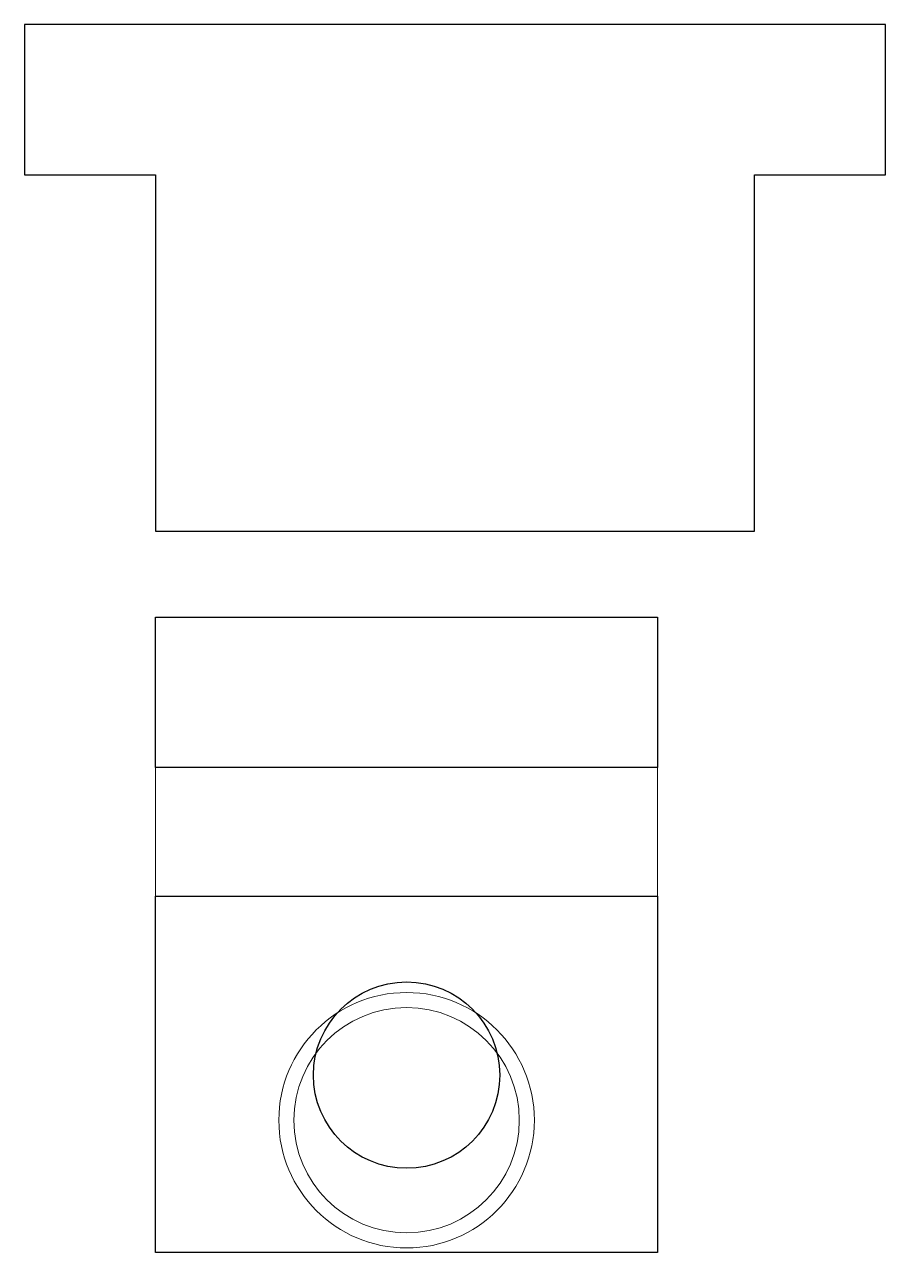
# Model space of a CAD drawing. Extents: x -2.2 to 12.1, y -5.9 to 14.5.
import ezdxf

# ---------------------------------------------------------------- set-up
doc = ezdxf.new("R2010")
doc.units = 0
doc.header["$MEASUREMENT"] = 0
doc.layers.add('outline', color=3, linetype='Continuous')

msp = doc.modelspace()

# ---------------------------------------------------------------- linework, layer by layer
at = {"linetype": 'Continuous'}
for p, q in [((12.14, 14.5), (-2.18, 14.5)), ((-2.18, 14.5), (-2.18, 12)), ((12.14, 12), (12.14, 14.5)), ((-2.18, 12), (0, 12)), ((0, 12), (0, 6.07)), ((9.96, 12), (12.14, 12)), ((9.96, 6.07), (9.96, 12)), ((0, 6.07), (9.96, 6.07))]:
    msp.add_line(p, q, dxfattribs=at)
at = {"linetype": 'Continuous', "lineweight": 0, "flags": 128}
for points in [[(0, 2.14), (0, -0.521)], [(8.35, 2.14), (8.35, -0.566)], [(0, 0), (2.14, 0)], [(0, 0), (8.35, 0)]]:
    msp.add_lwpolyline(points, dxfattribs=at)
at = {"linetype": 'Continuous', "flags": 128}
msp.add_lwpolyline([(8.35, -5.93), (0, -5.93), (0, 0), (8.35, 0)], close=True, dxfattribs=at)
at = {"linetype": 'Continuous'}
msp.add_circle((4.175, -2.98), 1.55, dxfattribs=at)
at = {"linetype": 'Continuous', "lineweight": 0}
for radius in [2.125, 1.875]:
    msp.add_circle((4.175, -3.73), radius, dxfattribs=at)
at = {"layer": 'outline', "linetype": 'Continuous', "flags": 128}
msp.add_lwpolyline([(8.35, 2.14), (0, 2.14), (0, 4.64), (8.35, 4.64)], close=True, dxfattribs=at)
at = {"layer": 'outline', "linetype": 'Continuous', "lineweight": 0, "flags": 128}
msp.add_lwpolyline([(0, 2.14), (0, 0), (8.35, 0), (8.35, 2.14)], dxfattribs=at)

doc.saveas('drawing.dxf')
